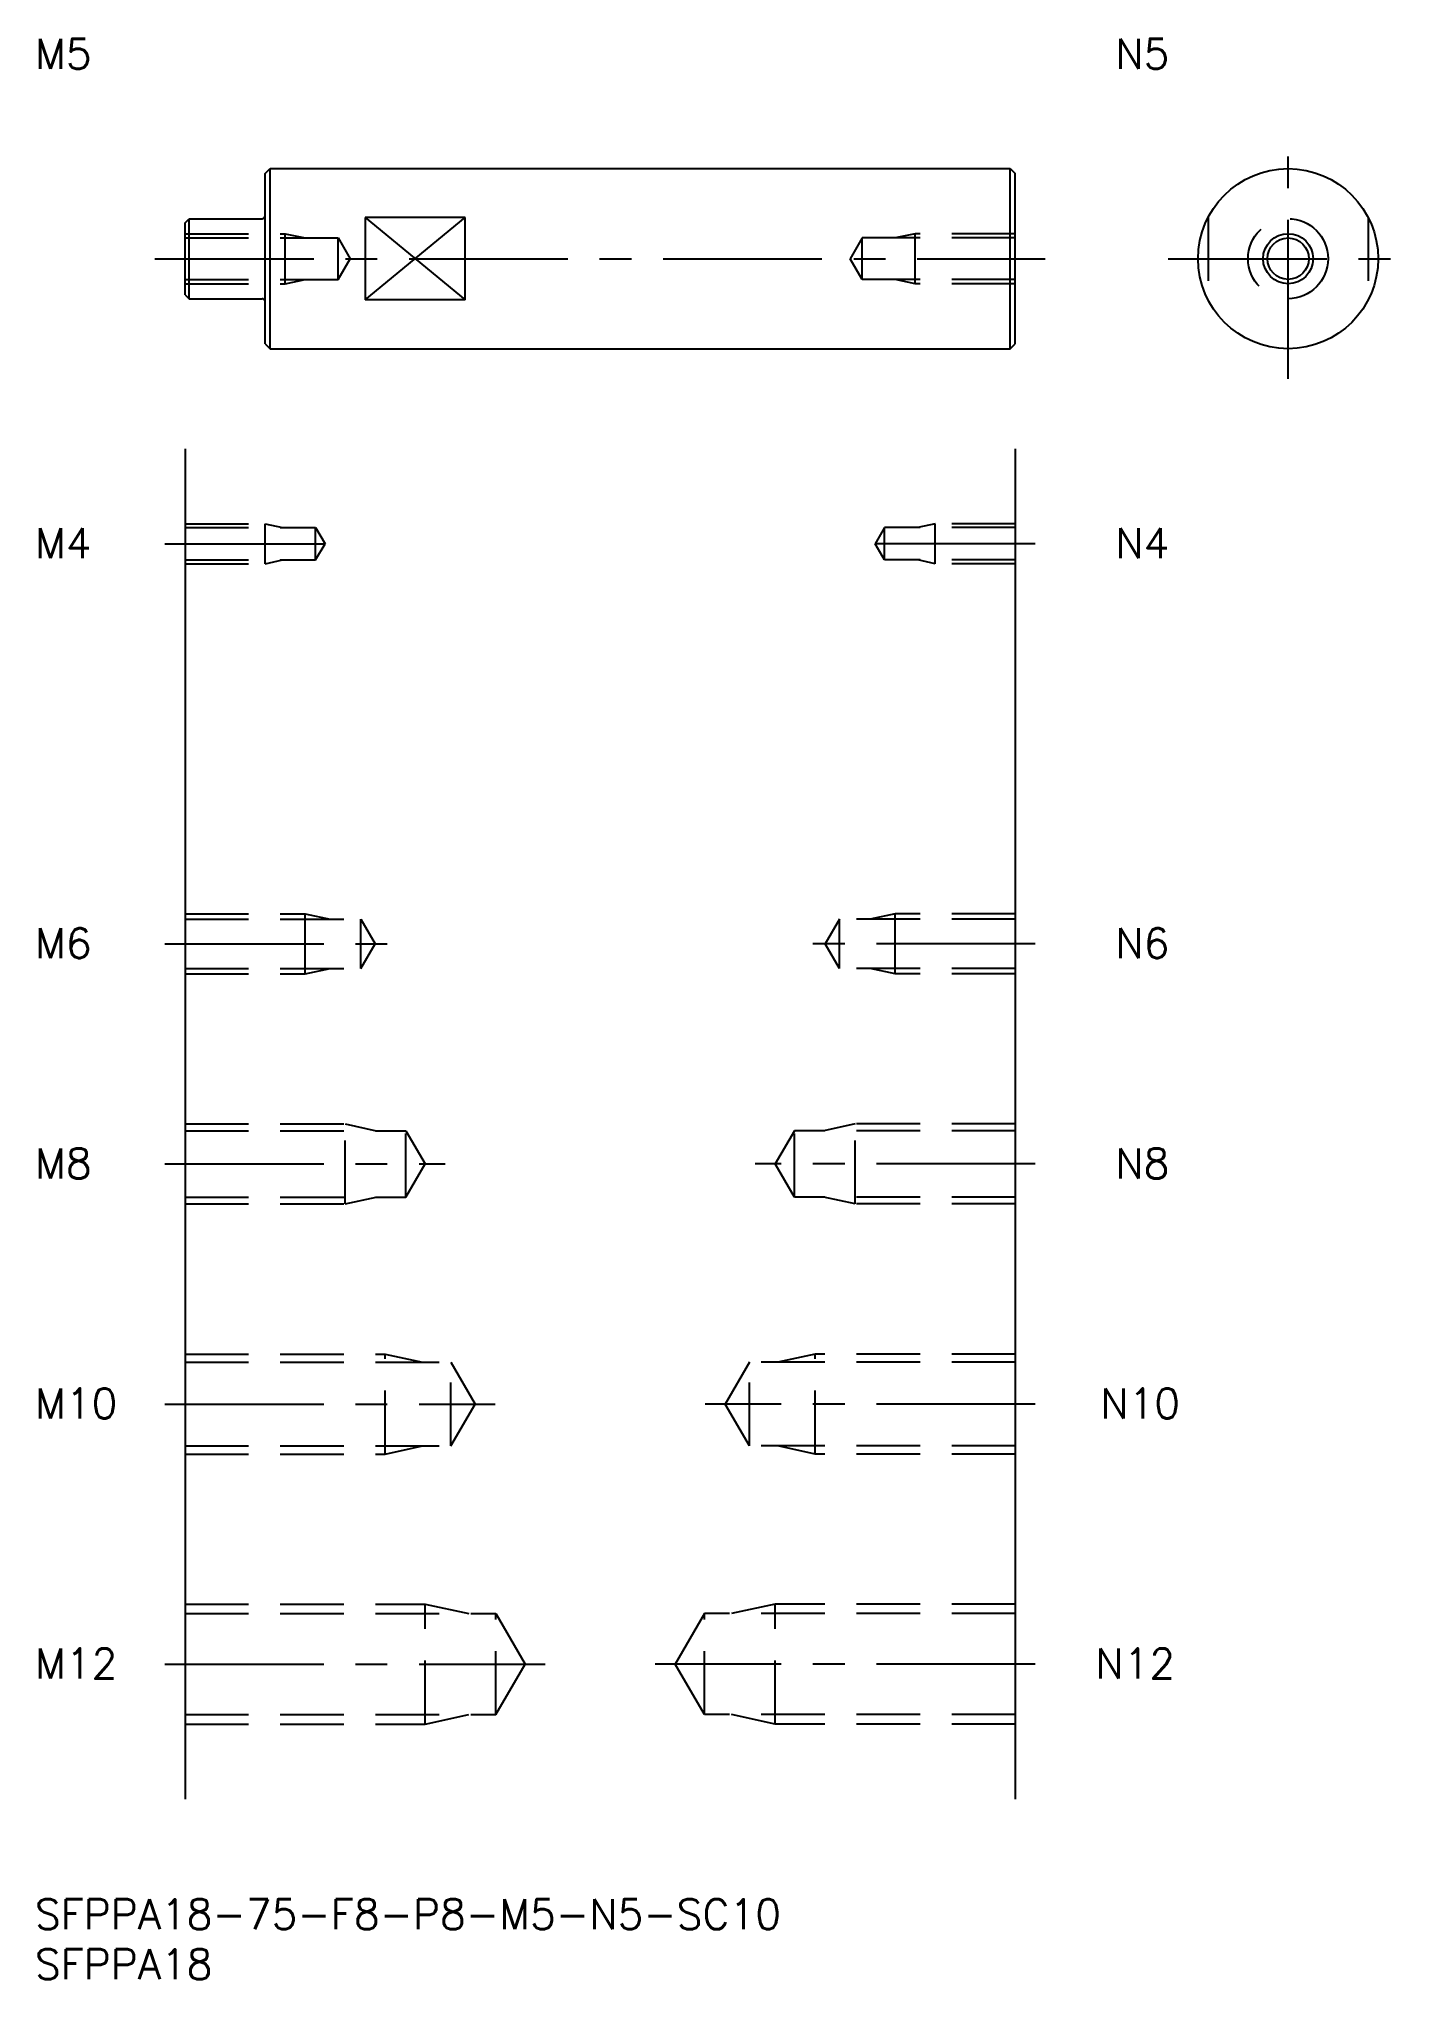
# Model space of a CAD drawing. Extents: x 0 to 137, y -8 to 186.
import ezdxf

# ---------------------------------------------------------------- set-up
doc = ezdxf.new("R2010")
doc.units = 0
doc.header["$LTSCALE"] = 0.5
doc.linetypes.add('CENTER', pattern=[50.8, 31.75, -6.35, 6.35, -6.35])
doc.linetypes.add('DASHED', pattern=[19.05, 12.7, -6.35])
for name, color, linetype in [('MSM_CENTER', 1, 'CENTER'), ('MSM_CONTINUOUS', 7, 'CONTINUOUS'), ('MSM_DASHED', 4, 'DASHED'), ('MSM_NARROW', 5, 'CONTINUOUS'), ('MSM_PART_NUMBER', 7, 'CONTINUOUS')]:
    doc.layers.add(name, color=color, linetype=linetype)
doc.styles.get("Standard").update_dxf_attribs({"font": 'txt.shx', "height": 3, "bigfont": 'bigfont.shx'})

# ---------------------------------------------------------------- blocks, each defined once
blk = doc.blocks.new('*U4')
at = {"layer": 'MSM_PART_NUMBER'}
blk.add_text('SFPPA18-75-F8-P8-M5-N5-SC10', height=3, dxfattribs=at).set_placement((0, -3))
blk = doc.blocks.new('*U5')
at = {"layer": 'MSM_PART_NUMBER'}
blk.add_text('SFPPA18', height=3, dxfattribs=at).set_placement((0, -8))
blk = doc.blocks.new('*U6')
at = {"layer": 'MSM_PART_NUMBER'}
blk.add_text('M12', height=3, dxfattribs=at).set_placement((0, 22.06))
blk = doc.blocks.new('*U7')
at = {"layer": 'MSM_PART_NUMBER'}
blk.add_text('M10', height=3, dxfattribs=at).set_placement((0, 48.06))
blk = doc.blocks.new('*U8')
at = {"layer": 'MSM_PART_NUMBER'}
blk.add_text('M8', height=3, dxfattribs=at).set_placement((0, 72.06))
blk = doc.blocks.new('*U9')
at = {"layer": 'MSM_PART_NUMBER'}
blk.add_text('M6', height=3, dxfattribs=at).set_placement((0, 94.06))
blk = doc.blocks.new('*U10')
at = {"layer": 'MSM_PART_NUMBER'}
blk.add_text('M5', height=3, dxfattribs=at).set_placement((0, 182.98))
blk = doc.blocks.new('*U11')
at = {"layer": 'MSM_PART_NUMBER'}
blk.add_text('N12', height=3, dxfattribs=at).set_placement((106, 22.06))
blk = doc.blocks.new('*U12')
at = {"layer": 'MSM_PART_NUMBER'}
blk.add_text('N10', height=3, dxfattribs=at).set_placement((106.5, 48.06))
blk = doc.blocks.new('*U13')
at = {"layer": 'MSM_PART_NUMBER'}
blk.add_text('N8', height=3, dxfattribs=at).set_placement((108, 72.06))
blk = doc.blocks.new('*U14')
at = {"layer": 'MSM_PART_NUMBER'}
blk.add_text('N6', height=3, dxfattribs=at).set_placement((108, 94.06))
blk = doc.blocks.new('*U15')
at = {"layer": 'MSM_PART_NUMBER'}
blk.add_text('N5', height=3, dxfattribs=at).set_placement((108, 182.98))
blk = doc.blocks.new('*U16')
at = {"layer": 'MSM_PART_NUMBER'}
blk.add_text('N4', height=3, dxfattribs=at).set_placement((108, 134.06))
blk = doc.blocks.new('*U17')
at = {"layer": 'MSM_PART_NUMBER'}
blk.add_text('M4', height=3, dxfattribs=at).set_placement((0, 134.06))

msp = doc.modelspace()

# ---------------------------------------------------------------- linework, layer by layer
at = {"layer": 'MSM_CENTER'}
for p, q in [((125.27, 152), (125.27, 176)), ((12, 164), (101, 164)), ((113.27, 164), (137.27, 164)), ((13, 135.5), (31, 135.5)), ((100, 135.5), (82, 135.5)), ((13, 95.5), (36, 95.5)), ((100, 95.5), (77, 95.5)), ((13, 73.5), (41, 73.5)), ((100, 73.5), (72, 73.5)), ((13, 49.5), (46, 49.5)), ((100, 49.5), (67, 49.5)), ((13, 23.5), (51, 23.5)), ((100, 23.5), (62, 23.5))]:
    msp.add_line(p, q, dxfattribs=at)
at = {"layer": 'MSM_CONTINUOUS'}
for p, q in [((23, 172.5), (23.5, 173)), ((23.5, 155), (23.5, 173)), ((23.5, 173), (97.5, 173)), ((97.5, 173), (98, 172.5)), ((97.5, 155), (97.5, 173)), ((23, 155.5), (23, 172.5)), ((98, 155.5), (98, 172.5)), ((15, 167.6), (15.4, 168)), ((15, 160.4), (15, 167.6)), ((15.4, 160), (15.4, 168)), ((15.4, 168), (22.7, 168)), ((33, 168.12), (33, 159.88)), ((43, 168.12), (33, 168.12)), ((43, 159.88), (43, 168.12)), ((15, 160.4), (15.4, 160)), ((15.4, 160), (22.7, 160)), ((43, 159.88), (33, 159.88)), ((23, 155.5), (23.5, 155)), ((97.5, 155), (98, 155.5)), ((23.5, 155), (97.5, 155)), ((15, 145), (15, 10)), ((98, 145), (98, 10))]:
    msp.add_line(p, q, dxfattribs=at)
for radius in [9, 2.07]:
    msp.add_circle((125.27, 164), radius, dxfattribs=at)
for centre, start, end in [((22.7, 168.3), 270, 0), ((22.7, 159.7), 0, 90)]:
    msp.add_arc(centre, 0.3, start, end, dxfattribs=at)
at = {"layer": 'MSM_DASHED'}
for p, q in [((117.27, 168.12), (117.27, 159.88)), ((133.27, 168.12), (133.27, 159.88)), ((15, 166.5), (25, 166.5)), ((15, 166.07), (30.31, 166.07)), ((25, 161.5), (25, 166.5)), ((25, 166.5), (27, 166.07)), ((30.31, 161.93), (30.31, 166.07)), ((30.31, 166.07), (31.5, 164)), ((82.69, 166.07), (81.5, 164)), ((98, 166.07), (82.69, 166.07)), ((82.69, 161.93), (82.69, 166.07)), ((88, 166.5), (86, 166.07)), ((98, 166.5), (88, 166.5)), ((88, 161.5), (88, 166.5)), ((30.31, 161.93), (31.5, 164)), ((82.69, 161.93), (81.5, 164)), ((15, 161.93), (30.31, 161.93)), ((15, 161.5), (25, 161.5)), ((25, 161.5), (27, 161.93)), ((98, 161.93), (82.69, 161.93)), ((88, 161.5), (86, 161.93)), ((98, 161.5), (88, 161.5)), ((15, 137.5), (23, 137.5)), ((15, 137.12), (28.06, 137.12)), ((23, 133.5), (23, 137.5)), ((23, 137.5), (24.75, 137.12)), ((28.06, 133.88), (28.06, 137.12)), ((28.06, 137.12), (29, 135.5)), ((84.94, 137.12), (84, 135.5)), ((98, 137.12), (84.94, 137.12)), ((84.94, 133.88), (84.94, 137.12)), ((90, 137.5), (88.25, 137.12)), ((98, 137.5), (90, 137.5)), ((90, 133.5), (90, 137.5)), ((15, 133.88), (28.06, 133.88)), ((23, 133.5), (24.75, 133.88)), ((28.06, 133.88), (29, 135.5)), ((84.94, 133.88), (84, 135.5)), ((98, 133.88), (84.94, 133.88)), ((90, 133.5), (88.25, 133.88)), ((15, 133.5), (23, 133.5)), ((98, 133.5), (90, 133.5)), ((15, 98.5), (27, 98.5)), ((15, 97.96), (32.58, 97.96)), ((27, 92.5), (27, 98.5)), ((27, 98.5), (29.5, 97.96)), ((32.58, 93.04), (32.58, 97.96)), ((32.58, 97.96), (34, 95.5)), ((80.42, 97.96), (79, 95.5)), ((98, 97.96), (80.42, 97.96)), ((80.42, 93.04), (80.42, 97.96)), ((86, 98.5), (83.5, 97.96)), ((98, 98.5), (86, 98.5)), ((86, 92.5), (86, 98.5)), ((32.58, 93.04), (34, 95.5)), ((80.42, 93.04), (79, 95.5)), ((15, 93.04), (32.58, 93.04)), ((15, 92.5), (27, 92.5)), ((27, 92.5), (29.5, 93.04)), ((98, 93.04), (80.42, 93.04)), ((86, 92.5), (83.5, 93.04)), ((98, 92.5), (86, 92.5)), ((15, 77.5), (31, 77.5)), ((15, 76.82), (37.08, 76.82)), ((31, 69.5), (31, 77.5)), ((31, 77.5), (34.12, 76.82)), ((37.08, 70.18), (37.08, 76.82)), ((37.08, 76.82), (39, 73.5)), ((75.92, 76.82), (74, 73.5)), ((75.92, 70.18), (75.92, 76.82)), ((98, 76.82), (75.92, 76.82)), ((82, 77.5), (78.87, 76.82)), ((82, 69.5), (82, 77.5)), ((98, 77.5), (82, 77.5)), ((37.08, 70.18), (39, 73.5)), ((75.92, 70.18), (74, 73.5)), ((15, 70.18), (37.08, 70.18)), ((31, 69.5), (34.12, 70.18)), ((98, 70.18), (75.92, 70.18)), ((82, 69.5), (78.87, 70.18)), ((15, 69.5), (31, 69.5)), ((98, 69.5), (82, 69.5)), ((15, 54.5), (35, 54.5)), ((35, 44.5), (35, 54.5)), ((35, 54.5), (38.75, 53.69)), ((78, 54.5), (74.25, 53.69)), ((78, 44.5), (78, 54.5)), ((98, 54.5), (78, 54.5)), ((15, 53.69), (41.58, 53.69)), ((41.58, 45.31), (41.58, 53.69)), ((41.58, 53.69), (44, 49.5)), ((71.42, 53.69), (69, 49.5)), ((71.42, 45.31), (71.42, 53.69)), ((98, 53.69), (71.42, 53.69)), ((41.58, 45.31), (44, 49.5)), ((71.42, 45.31), (69, 49.5)), ((15, 45.31), (41.58, 45.31)), ((35, 44.5), (38.75, 45.31)), ((98, 45.31), (71.42, 45.31)), ((78, 44.5), (74.25, 45.31)), ((15, 44.5), (35, 44.5)), ((98, 44.5), (78, 44.5)), ((15, 29.5), (39, 29.5)), ((39, 17.5), (39, 29.5)), ((39, 29.5), (43.37, 28.55)), ((74, 29.5), (69.62, 28.55)), ((74, 17.5), (74, 29.5)), ((98, 29.5), (74, 29.5)), ((15, 28.55), (46.08, 28.55)), ((46.08, 18.45), (46.08, 28.55)), ((46.08, 28.55), (49, 23.5)), ((66.92, 28.55), (64, 23.5)), ((66.92, 18.45), (66.92, 28.55)), ((98, 28.55), (66.92, 28.55)), ((46.08, 18.45), (49, 23.5)), ((66.92, 18.45), (64, 23.5)), ((15, 18.45), (46.08, 18.45)), ((15, 17.5), (39, 17.5)), ((39, 17.5), (43.37, 18.45)), ((98, 18.45), (66.92, 18.45)), ((74, 17.5), (69.62, 18.45)), ((98, 17.5), (74, 17.5))]:
    msp.add_line(p, q, dxfattribs=at)
msp.add_circle((125.27, 164), 4, dxfattribs=at)
at = {"layer": 'MSM_NARROW'}
for p, q in [((33, 159.88), (43, 168.12)), ((33, 168.12), (43, 159.88))]:
    msp.add_line(p, q, dxfattribs=at)
msp.add_circle((125.27, 164), 2.5, dxfattribs=at)

# ---------------------------------------------------------------- block references
at = {"layer": 'MSM_CONTINUOUS'}
for name in ['*U10', '*U15', '*U17', '*U16', '*U9', '*U14', '*U8', '*U13', '*U7', '*U12', '*U6', '*U11', '*U4', '*U5']:
    msp.add_blockref(name, (0, 0), dxfattribs=at)

doc.saveas('drawing.dxf')
